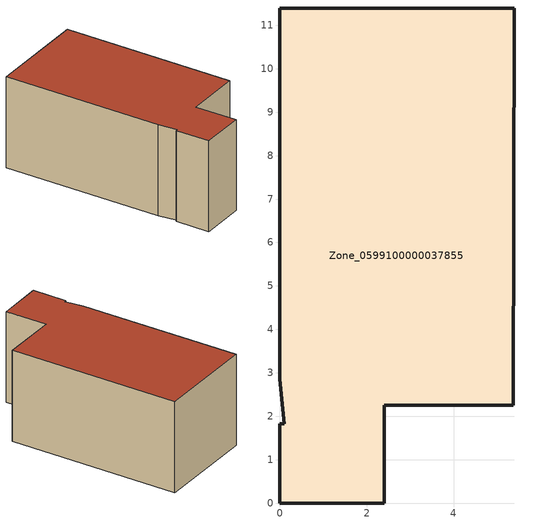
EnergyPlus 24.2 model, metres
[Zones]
Zone_0599100000037855
 floor ground (C_G): 0,0 0,1.82 0.1,1.83 0,2.85 0,11.4 5.39,11.4 5.37,2.25 2.4,2.25 2.4,0 z0
 wall outside (C_F): 0,1.82 0,0 2.4,0 2.4,2.25 5.37,2.25 5.39,11.4 0,11.4 0,2.85 0.1,1.83 0,1.82 z0:4.95
 roof outside (C_R): 0,2.85 0.1,1.83 0,1.82 0,0 2.4,0 2.4,2.25 5.37,2.25 5.39,11.4 0,11.4 z4.95
[BUILDING]
Pand.0599100000037855: North Axis=0; Terrain=City; Loads Convergence Tolerance Value=0.04; Temperature Convergence Tolerance Value=0.4; Solar Distribution=FullExterior; Maximum Number of Warmup Days=25; Minimum Number of Warmup Days=1
[Site:Location]
Rotterdam.The.Hague.AP_ZH_NLD Design_Conditions: Latitude=51.96; Longitude=4.45; Time Zone=1; Elevation=-4.5
[SITE:GROUNDTEMPERATURE:BUILDINGSURFACE]
18, 18, 18, 18, 18, 18, 18, 18, 18, 18, 18, 18
[MATERIAL] Thermal Absorptance=0.9; Solar Absorptance=0.7; Visible Absorptance=0.7
Name | Roughness | Thickness | Conductivity | Density | Specific Heat
G.TC.1975-1991 | MediumSmooth | 0.15 | 0.288461 | 540 | 1210
F.TC.1975-1991 | Rough | 0.3 | 0.230769 | 1920 | 840
R.TC.1975-1991 | MediumRough | 0.2 | 0.153846 | 1500 | 1000
[CONSTRUCTION]
C_G: G.TC.1975-1991
C_F: F.TC.1975-1991
C_R: R.TC.1975-1991
[ZONE]
Zone_0599100000037855: Type=1; Multiplier=1; Ceiling Height=Autocalculate; Volume=Autocalculate; Floor Area=autocalculate; Part of Total Floor Area=Yes
[ZONEINFILTRATION:DESIGNFLOWRATE]
Infil_Zone_0599100000037855: Zone or ZoneList or Space or SpaceList=Zone_0599100000037855; Schedule=AlwaysOn; Design Flow Rate Calculation Method=Flow/Area; Flow Rate per Floor Area=0.003; Constant Term Coefficient=1; Temperature Term Coefficient=0; Velocity Term Coefficient=0; Velocity Squared Term Coefficient=0
[HVACTEMPLATE:ZONE:IDEALLOADSAIRSYSTEM]
Zone_0599100000037855: Maximum Heating Supply Air Temperature=50; Minimum Cooling Supply Air Temperature=13; Maximum Heating Supply Air Humidity Ratio=0.0156; Minimum Cooling Supply Air Humidity Ratio=0.0077; Heating Limit=NoLimit; Cooling Limit=NoLimit; Dehumidification Control Type=ConstantSensibleHeatRatio; Cooling Sensible Heat Ratio=0.7; Dehumidification Setpoint=60; Humidification Control Type=None; Humidification Setpoint=30; Outdoor Air Method=None; Outdoor Air Flow Rate per Person=0.00944; Outdoor Air Flow Rate per Zone Floor Area=0; Outdoor Air Flow Rate per Zone=0; Demand Controlled Ventilation Type=None; Outdoor Air Economizer Type=NoEconomizer; Heat Recovery Type=None; Sensible Heat Recovery Effectiveness=0.7; Latent Heat Recovery Effectiveness=0.65
[ZONECONTROL:THERMOSTAT]
ThermostatControl_Zone_0599100000037855: Zone or ZoneList=Zone_0599100000037855; Control Type Schedule=DualSetpointControlType; Control 1=Thermostat_Zone_0599100000037855; Temperature Difference Between Cutout And Setpoint=0
[THERMOSTATSETPOINT:DUALSETPOINT]
Thermostat_Zone_0599100000037855: Heating Setpoint Temperature Schedule=HeatingSetpoint_Zone_0599100000037855; Cooling Setpoint Temperature Schedule=CoolingSetpoint_Zone_0599100000037855
[SCHEDULE:COMPACT]
HeatingSetpoint_Zone_0599100000037855: Through: 12/31, For: AllDays, Until: 24:00, 21
CoolingSetpoint_Zone_0599100000037855: Through: 12/31, For: AllDays, Until: 24:00, 24
DualSetpointControlType: Through: 12/31, For: AllDays, Until: 24:00, 4
AlwaysOn: Through: 12/31, For: AllDays, Until: 24:00, 1
